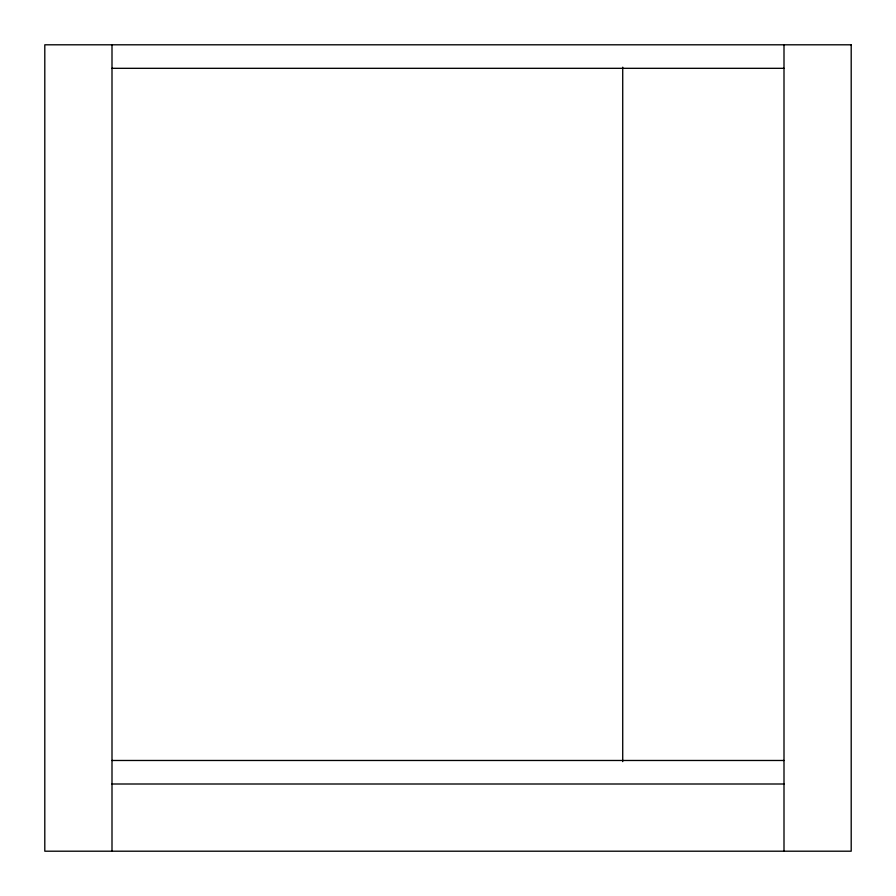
<?xml version="1.0" encoding="UTF-8"?>
<svg xmlns="http://www.w3.org/2000/svg" width="896" height="896" viewBox="0 0 896 896"><rect width="100%" height="100%" fill="white"/><g stroke="black" fill="none" stroke-linecap="round" stroke-linejoin="round"><path stroke-width="1.34" d="M112 68.32L784 68.32M112 760.48L784 760.48M112 784L784 784M784 44.8L784 851.2M622.72 67.2L622.72 761.6M112 44.8L112 851.2M851.2 44.8L44.8 44.8L44.8 851.2L851.2 851.2L851.2 44.8"/></g></svg>
